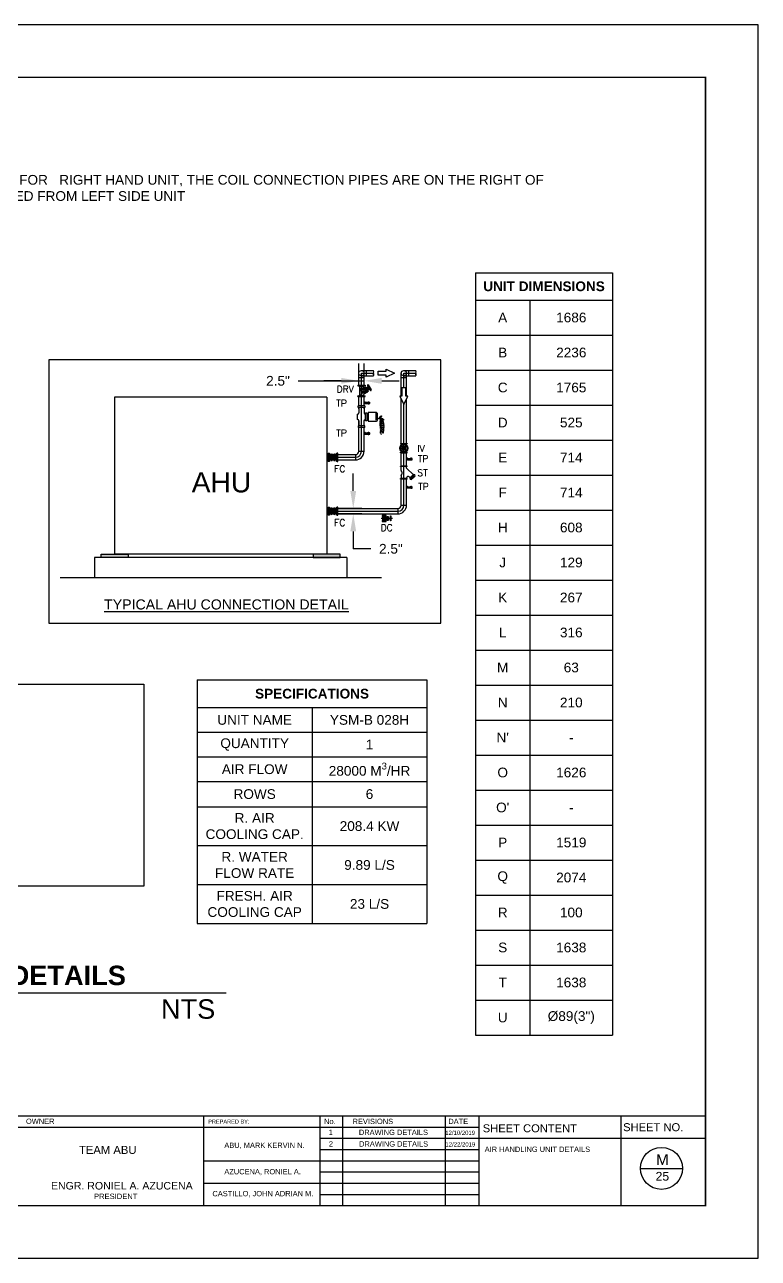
# Model space of a CAD drawing. Header units: inches. Extents: x 380.3 to 398.2, y 230.7 to 243.4.
# Drawn here: x 390.62 to 398.16, y 230.75 to 243.44 of the extents above; entities that cross this region are included whole.
import ezdxf

# ---------------------------------------------------------------- set-up
doc = ezdxf.new("R2010")
doc.units = ezdxf.units.IN
doc.header["$MEASUREMENT"] = 0
for name, color, linetype in [('.1', 1, 'Continuous'), ('AC.REF.1ST.', 7, 'Continuous'), ('MH-SARR', 7, 'Continuous'), ('template', 7, 'Continuous')]:
    doc.layers.add(name, color=color, linetype=linetype)
doc.styles.add('arial', font='arial.ttf')
doc.styles.add('ROMANS', font='romans.shx', dxfattribs={"width": 0.8, "height": 100})
doc.dimstyles.get("Standard").update_dxf_attribs({"dimtxt": 0.18, "dimasz": 0.18, "dimexe": 0.18, "dimexo": 0.0625, "dimgap": 0.09, "dimtad": 0, "dimtih": 1, "dimtoh": 1, "dimdec": 4, "dimzin": 0, "dimdsep": 46, "dimtxsty": 'Standard', "dimcen": 0.09, "dimadec": 0, "dimazin": 0, "dimtfac": 1, "dimtdec": 4, "dimtofl": 0, "dimtmove": 0, "dimatfit": 3, "dimfxl": 1, "dimtolj": 1, "dimtzin": 0, "dimarcsym": 0})
picture_1 = doc.add_image_def('image6.png', size_in_pixel=(591, 381))

# ---------------------------------------------------------------- blocks, each defined once
blk = doc.blocks.new('*T1')
at = {"color": 0, "linetype": 'ByBlock', "lineweight": -2, "transparency": 16777216}
for p, q in [((0, 0), (1.41, 0)), ((0, 0), (0, -7.841)), ((1.41, 0), (1.41, -7.841)), ((0, -0.281), (1.41, -0.281)), ((0.56, -0.281), (0.56, -7.841)), ((0, -0.641), (1.41, -0.641)), ((0, -1.001), (1.41, -1.001)), ((0, -1.361), (1.41, -1.361)), ((0, -1.721), (1.41, -1.721)), ((0, -2.081), (1.41, -2.081)), ((0, -2.441), (1.41, -2.441)), ((0, -2.801), (1.41, -2.801)), ((0, -3.161), (1.41, -3.161)), ((0, -3.521), (1.41, -3.521)), ((0, -3.881), (1.41, -3.881)), ((0, -4.241), (1.41, -4.241)), ((0, -4.601), (1.41, -4.601)), ((0, -4.961), (1.41, -4.961)), ((0, -5.321), (1.41, -5.321)), ((0, -5.681), (1.41, -5.681)), ((0, -6.041), (1.41, -6.041)), ((0, -6.401), (1.41, -6.401)), ((0, -6.761), (1.41, -6.761)), ((0, -7.121), (1.41, -7.121)), ((0, -7.481), (1.41, -7.481)), ((0, -7.841), (1.41, -7.841))]:
    blk.add_line(p, q, dxfattribs=at)
at = {"color": 0, "transparency": 16777216, "char_height": 0.1, "attachment_point": 5, "style": 'arial'}
for s, insert, width in [('{\\fArial|b1|i0|c0|p34;UNIT DIMENSIONS}', (0.705, -0.14), 1.2902), ('A', (0.28, -0.461), 0.43994), ('1686', (0.985, -0.461), 0.73026), ('B', (0.28, -0.821), 0.43994), ('2236', (0.985, -0.821), 0.73026), ('C', (0.28, -1.181), 0.43994), ('1765', (0.985, -1.181), 0.73026), ('D', (0.28, -1.541), 0.43994), ('525', (0.985, -1.541), 0.73026), ('E', (0.28, -1.901), 0.43994), ('714', (0.985, -1.901), 0.73026), ('F', (0.28, -2.261), 0.43994), ('714', (0.985, -2.261), 0.73026), ('H', (0.28, -2.621), 0.43994), ('608', (0.985, -2.621), 0.73026), ('J', (0.28, -2.981), 0.43994), ('129', (0.985, -2.981), 0.73026), ('K', (0.28, -3.341), 0.43994), ('267', (0.985, -3.341), 0.73026), ('L', (0.28, -3.701), 0.43994), ('316', (0.985, -3.701), 0.73026), ('M', (0.28, -4.061), 0.43994), ('63', (0.985, -4.061), 0.73026), ('N', (0.28, -4.421), 0.43994), ('210', (0.985, -4.421), 0.73026), ("N'", (0.28, -4.781), 0.43994), ('O', (0.28, -5.141), 0.43994), ('1626', (0.985, -5.141), 0.73026), ("O'", (0.28, -5.501), 0.43994), ('P', (0.28, -5.861), 0.43994), ('1519', (0.985, -5.861), 0.73026), ('Q', (0.28, -6.221), 0.43994), ('2074', (0.985, -6.221), 0.73026), ('R', (0.28, -6.581), 0.43994), ('100', (0.985, -6.581), 0.73026), ('S', (0.28, -6.941), 0.43994), ('1638', (0.985, -6.941), 0.73026), ('T', (0.28, -7.301), 0.43994), ('1638', (0.985, -7.301), 0.73026), ('U', (0.28, -7.661), 0.43994), ('Ø89(3") ', (0.985, -7.661), 0.73026)]:
    blk.add_mtext(s, dxfattribs=dict(at, insert=insert, width=width))
at = {"color": 0, "transparency": 16777216, "char_height": 0.1, "width": 0.73026, "attachment_point": 5}
for insert in [(0.985, -4.781), (0.985, -5.501)]:
    blk.add_mtext('-', dxfattribs=dict(at, insert=insert))
blk = doc.blocks.new('*T2')
at = {"color": 0, "linetype": 'ByBlock', "lineweight": -2, "transparency": 16777216}
for p, q in [((0, 0), (2.361, 0)), ((0, 0), (0, -2.508)), ((2.361, 0), (2.361, -2.508)), ((0, -0.287), (2.361, -0.287)), ((1.18, -0.287), (1.18, -2.508)), ((0, -0.541), (2.361, -0.541)), ((0, -0.794), (2.361, -0.794)), ((0, -1.047), (2.361, -1.047)), ((0, -1.306), (2.361, -1.306)), ((0, -1.706), (2.361, -1.706)), ((0, -2.106), (2.361, -2.106)), ((0, -2.508), (2.361, -2.508))]:
    blk.add_line(p, q, dxfattribs=at)
at = {"color": 0, "transparency": 16777216, "char_height": 0.1, "attachment_point": 5, "style": 'arial'}
for s, insert, width in [('{\\fArial|b1|i0|c0|p34;SPECIFICATIONS}', (1.18, -0.144), 2.24091), ('UNIT NAME', (0.59, -0.414), 1.06045), ('YSM-B 028H', (1.771, -0.414), 1.06045), ('QUANTITY', (0.59, -0.667), 1.06045), ('1', (1.771, -0.667), 1.06045), ('AIR FLOW', (0.59, -0.921), 1.06045), ('\\A1;28000 M{\\H0.7x;\\S3^ ;}/HR', (1.771, -0.921), 1.06045), ('ROWS', (0.59, -1.177), 1.06045), ('6', (1.771, -1.177), 1.06045), ('R. AIR COOLING CAP.', (0.59, -1.506), 1.06045), ('208.4 KW', (1.771, -1.506), 1.06045), ('R. WATER FLOW RATE', (0.59, -1.906), 1.06045), ('9.89 L/S', (1.771, -1.906), 1.06045), ('FRESH. AIR COOLING CAP', (0.59, -2.307), 1.06045), ('23 L/S', (1.771, -2.307), 1.06045)]:
    blk.add_mtext(s, dxfattribs=dict(at, insert=insert, width=width))
blk = doc.blocks.new('M-ARR01')
at = {"layer": 'MH-SARR'}
blk.add_lwpolyline([(-7, 0.88), (-7, -0.88), (-3.5, -0.88), (-3.5, -1.75), (0, 0), (-3.5, 1.75), (-3.5, 0.88)], close=True, dxfattribs=at)
blk = doc.blocks.new('1')
at = {"layer": 'AC.REF.1ST.'}
blk.add_hatch(color=256, dxfattribs=at).paths.add_polyline_path([(-37, 0, 1), (37, 0, 1)])
for radius in [46.8, 37.3]:
    blk.add_circle((0, 0), radius, dxfattribs=at)
blk = doc.blocks.new('*D5')
at = {"color": 0, "lineweight": -2, "transparency": 16777216}
for p, q in [((393.994, 238.641), (393.994, 238.821)), ((394.082, 238.461), (393.814, 238.461)), ((394.082, 238.406), (393.814, 238.406)), ((393.994, 238.226), (393.994, 238.046)), ((394.174, 238.046), (393.994, 238.046))]:
    blk.add_line(p, q, dxfattribs=at)
at = {"color": 0, "transparency": 16777216}
for points in [[(393.964, 238.641), (394.024, 238.641), (393.994, 238.461)], [(393.964, 238.226), (394.024, 238.226), (393.994, 238.406)]]:
    blk.add_solid(points, dxfattribs=at)
at = {"layer": 'Defpoints', "color": 0, "transparency": 16777216}
for p in [(394.144, 238.461), (393.994, 238.406), (394.144, 238.406)]:
    blk.add_point(p, dxfattribs=at)
at = {"color": 0, "transparency": 16777216, "insert": (394.381, 238.046), "char_height": 0.18, "width": 0.30513, "attachment_point": 5}
blk.add_mtext('\\A1;{\\fArial|b0|i0|c0|p34;\\H0.55556x;2.5"}', dxfattribs=at)
blk = doc.blocks.new('*D6')
at = {"color": 0, "lineweight": -2, "transparency": 16777216}
for p, q in [((394.05, 239.792), (394.05, 239.954)), ((394.106, 239.792), (394.106, 239.954)), ((393.427, 239.774), (394.05, 239.774)), ((393.87, 239.774), (393.69, 239.774)), ((394.05, 239.774), (394.106, 239.774)), ((394.286, 239.774), (394.466, 239.774))]:
    blk.add_line(p, q, dxfattribs=at)
at = {"color": 0, "transparency": 16777216}
for points in [[(393.87, 239.804), (393.87, 239.744), (394.05, 239.774)], [(394.286, 239.804), (394.286, 239.744), (394.106, 239.774)]]:
    blk.add_solid(points, dxfattribs=at)
at = {"layer": 'Defpoints', "color": 0, "transparency": 16777216}
for p in [(394.05, 239.729), (394.106, 239.774), (394.106, 239.729)]:
    blk.add_point(p, dxfattribs=at)
at = {"color": 0, "transparency": 16777216, "insert": (393.22, 239.774), "char_height": 0.18, "attachment_point": 5}
blk.add_mtext('\\A1;{\\fArial|b0|i0|c0|p34;\\H0.55556x;2.5"}', dxfattribs=at)

msp = doc.modelspace()

# ---------------------------------------------------------------- linework, layer by layer
at = {"layer": '.1', "color": 0}
msp.add_line((398.15835, 243.43775), (380.26263, 243.43775), dxfattribs=at)
for p, q in [((394.05038, 239.72906), (394.05038, 239.85287)), ((394.07808, 239.88057), (394.20257, 239.88057)), ((394.10578, 239.72906), (394.10578, 239.85287)), ((394.12957, 239.82517), (394.12957, 239.88057)), ((394.48624, 239.6163), (394.48624, 239.85287)), ((394.51394, 239.88057), (394.63843, 239.88057)), ((394.54164, 239.6163), (394.54164, 239.85287)), ((394.56544, 239.82517), (394.56544, 239.88057)), ((394.10578, 239.80534), (394.05038, 239.80534)), ((394.07808, 239.82517), (394.20257, 239.82517)), ((394.54164, 239.80534), (394.48624, 239.80534)), ((394.51394, 239.82517), (394.63843, 239.82517)), ((391.54032, 239.60678), (391.54032, 237.99049)), ((393.72168, 239.60678), (391.54032, 239.60678)), ((393.72168, 239.60678), (393.72168, 237.99049)), ((394.05038, 239.51548), (394.05038, 239.61308)), ((394.10578, 239.51548), (394.10578, 239.61308)), ((394.05038, 239.48551), (394.05038, 239.49886)), ((394.10578, 239.48551), (394.10578, 239.49886)), ((394.05038, 239.3105), (394.05038, 239.33776)), ((394.10578, 239.3105), (394.10578, 239.33776)), ((394.05038, 239.05001), (394.05038, 239.29388)), ((394.10578, 239.05001), (394.10578, 239.29388)), ((393.83691, 239.01539), (394.01576, 239.01539)), ((393.83691, 238.95999), (394.01576, 238.95999)), ((394.01576, 239.01539), (394.01576, 238.95999)), ((394.05038, 239.05001), (394.10578, 239.05001)), ((394.48624, 238.89793), (394.48624, 239.03441)), ((394.54164, 238.89793), (394.54164, 239.03441)), ((394.48624, 238.49601), (394.48624, 238.76305)), ((394.54164, 238.49601), (394.54164, 238.76305)), ((394.45162, 238.46139), (394.45162, 238.40599)), ((394.48624, 238.49601), (394.54164, 238.49601)), ((393.72168, 237.99049), (391.54032, 237.99049)), ((387.47683, 233.47816), (392.68876, 233.47816))]:
    msp.add_line(p, q)
at = {"ltscale": 0.2}
for p, q in [((394.07808, 239.05001), (394.07808, 239.85287)), ((394.07808, 239.85287), (394.20257, 239.85287)), ((394.51394, 239.70113), (394.51394, 239.85287)), ((394.51394, 239.85287), (394.63843, 239.85287)), ((394.51394, 238.49601), (394.51394, 239.53147)), ((393.72168, 238.98769), (394.01576, 238.98769)), ((393.72168, 238.43369), (394.45162, 238.43369))]:
    msp.add_line(p, q, dxfattribs=at)
at = {"ltscale": 0.02}
for p, q in [((394.04103, 239.72906), (394.11576, 239.72906)), ((394.04103, 239.72906), (394.04103, 239.72353)), ((394.04103, 239.72353), (394.11575, 239.72353)), ((394.0583, 239.71464), (394.0583, 239.62734)), ((394.08326, 239.6912), (394.11564, 239.70989)), ((394.09765, 239.69951), (394.09765, 239.71468)), ((394.11564, 239.70989), (394.14295, 239.6626)), ((394.11576, 239.72906), (394.11576, 239.72353)), ((394.11643, 239.70853), (394.11951, 239.71031)), ((394.11741, 239.70683), (394.12288, 239.70998)), ((394.12059, 239.71002), (394.12423, 239.70371)), ((394.12534, 239.70572), (394.12288, 239.70998)), ((394.13426, 239.70478), (394.14128, 239.70883)), ((394.14078, 239.70968), (394.15423, 239.68639)), ((394.1411, 239.71307), (394.15733, 239.68496)), ((394.14114, 239.72768), (394.1711, 239.67578)), ((394.14187, 239.71371), (394.14737, 239.71689)), ((394.14222, 239.73171), (394.14428, 239.7329)), ((394.14817, 239.73205), (394.17827, 239.67991)), ((394.16035, 239.71094), (394.16234, 239.71209)), ((394.16035, 239.71094), (394.16234, 239.71209)), ((394.16234, 239.71209), (394.16665, 239.70463)), ((394.04103, 239.61861), (394.11575, 239.61861)), ((394.04103, 239.61308), (394.04103, 239.61861)), ((394.04103, 239.61308), (394.11576, 239.61308)), ((394.06093, 239.69793), (394.09218, 239.6438)), ((394.08065, 239.69573), (394.0931, 239.67416)), ((394.09166, 239.66878), (394.09535, 239.66239)), ((394.0931, 239.67416), (394.10674, 239.68203)), ((394.09349, 239.6971), (394.10333, 239.68006)), ((394.10073, 239.66095), (394.11436, 239.66882)), ((394.10073, 239.66095), (394.11057, 239.6439)), ((394.10371, 239.70301), (394.13102, 239.65571)), ((394.10712, 239.70497), (394.13443, 239.65768)), ((394.10757, 239.64217), (394.14295, 239.6626)), ((394.11096, 239.66685), (394.12079, 239.64981)), ((394.11211, 239.68059), (394.1158, 239.67419)), ((394.11576, 239.61308), (394.11576, 239.61861)), ((394.11987, 239.70257), (394.12534, 239.70572)), ((394.12086, 239.70086), (394.12394, 239.70264)), ((394.12324, 239.70542), (394.12157, 239.70832)), ((394.12165, 239.69949), (394.13272, 239.70588)), ((394.13379, 239.70559), (394.1487, 239.67978)), ((394.13695, 239.673), (394.1487, 239.67978)), ((394.13774, 239.67162), (394.14082, 239.6734)), ((394.13872, 239.66992), (394.14419, 239.67308)), ((394.14118, 239.66566), (394.14665, 239.66881)), ((394.14553, 239.66681), (394.14189, 239.67311)), ((394.14217, 239.66396), (394.14525, 239.66573)), ((394.14288, 239.67141), (394.14455, 239.66851)), ((394.14419, 239.67308), (394.14665, 239.66881)), ((394.14673, 239.68319), (394.15374, 239.68724)), ((394.15827, 239.6853), (394.16377, 239.68848)), ((394.16466, 239.70348), (394.16665, 239.70463)), ((394.16466, 239.70348), (394.16665, 239.70463)), ((394.17514, 239.6747), (394.17719, 239.67588)), ((394.11132, 239.51548), (394.04484, 239.51548)), ((394.05038, 239.49868), (394.05038, 239.44623)), ((394.10798, 239.55311), (394.10799, 239.53996)), ((394.11732, 239.55515), (394.10873, 239.55515)), ((394.11733, 239.53776), (394.10874, 239.53776)), ((394.10884, 239.55081), (394.11721, 239.55081)), ((394.10885, 239.54211), (394.11722, 239.54211)), ((394.11807, 239.55308), (394.11808, 239.53996)), ((394.11809, 239.55311), (394.11808, 239.53996)), ((394.15526, 239.55329), (394.16442, 239.55329)), ((394.15526, 239.53958), (394.16442, 239.53958)), ((394.16442, 239.53958), (394.16442, 239.55329)), ((394.03653, 239.37698), (394.03653, 239.43238)), ((394.05038, 239.31058), (394.05038, 239.36313)), ((394.11132, 239.29388), (394.04484, 239.29388)), ((394.10798, 239.2391), (394.10799, 239.22595)), ((394.11732, 239.24115), (394.10873, 239.24115)), ((394.11733, 239.22376), (394.10874, 239.22376)), ((394.10884, 239.2368), (394.11721, 239.2368)), ((394.10885, 239.2281), (394.11722, 239.2281)), ((394.11807, 239.23908), (394.11808, 239.22595)), ((394.11809, 239.23911), (394.11808, 239.22596)), ((394.15526, 239.23928), (394.16442, 239.23928)), ((394.15526, 239.22557), (394.16442, 239.22557)), ((394.16442, 239.22557), (394.16442, 239.23928)), ((394.48028, 239.13025), (394.54747, 239.13025)), ((394.48028, 239.13025), (394.48028, 239.12473)), ((394.54747, 239.12472), (394.48028, 239.12473)), ((394.50412, 239.08653), (394.48397, 239.10669)), ((394.50412, 239.07813), (394.48397, 239.05798)), ((394.48624, 239.11388), (394.48624, 239.12473)), ((394.50975, 239.09215), (394.48959, 239.11231)), ((394.49144, 239.07495), (394.49144, 239.08972)), ((394.49369, 239.08972), (394.49144, 239.08972)), ((394.49369, 239.07495), (394.49144, 239.07495)), ((394.4972, 239.09429), (394.49369, 239.08972)), ((394.4972, 239.07038), (394.49369, 239.07495)), ((394.5383, 239.11231), (394.51814, 239.09215)), ((394.54392, 239.10669), (394.52377, 239.08653)), ((394.52377, 239.07813), (394.54392, 239.05798)), ((394.53332, 239.09608), (394.53332, 239.09086)), ((394.53332, 239.09086), (394.53645, 239.08679)), ((394.53332, 239.07381), (394.53645, 239.07787)), ((394.53645, 239.07787), (394.53645, 239.08679)), ((394.54164, 239.11388), (394.54164, 239.12472)), ((394.54747, 239.13025), (394.54747, 239.12472)), ((394.54747, 239.03994), (394.48028, 239.03994)), ((394.48028, 239.03441), (394.48028, 239.03994)), ((394.48028, 239.03441), (394.54747, 239.03441)), ((394.48624, 239.03994), (394.48624, 239.05079)), ((394.50975, 239.07251), (394.48959, 239.05236)), ((394.51814, 239.07251), (394.5383, 239.05236)), ((394.53332, 239.06858), (394.53332, 239.07381)), ((394.54164, 239.03994), (394.54164, 239.05079)), ((394.54382, 238.97632), (394.54383, 238.96317)), ((394.55316, 238.97837), (394.54457, 238.97837)), ((394.55317, 238.96097), (394.54458, 238.96097)), ((394.54468, 238.97402), (394.55304, 238.97402)), ((394.54469, 238.96532), (394.55305, 238.96532)), ((394.54747, 239.03441), (394.54747, 239.03994)), ((394.55391, 238.97629), (394.55392, 238.96317)), ((394.55393, 238.97632), (394.55392, 238.96318)), ((394.5911, 238.9765), (394.60026, 238.9765)), ((394.5911, 238.96279), (394.60026, 238.96279)), ((394.60026, 238.96279), (394.60026, 238.9765)), ((394.54754, 238.89793), (394.48035, 238.89793)), ((394.48035, 238.8924), (394.48035, 238.89793)), ((394.54754, 238.8924), (394.48035, 238.8924)), ((394.48624, 238.85055), (394.48624, 238.8924)), ((394.48624, 238.85055), (394.4863, 238.84831)), ((394.54164, 238.87646), (394.54164, 238.8924)), ((394.61298, 238.80884), (394.54164, 238.87646)), ((394.54754, 238.8924), (394.54754, 238.89793)), ((394.54754, 238.76858), (394.48035, 238.76858)), ((394.48035, 238.76305), (394.48035, 238.76858)), ((394.54754, 238.76305), (394.48035, 238.76305)), ((394.48624, 238.80201), (394.4863, 238.80425)), ((394.48624, 238.80201), (394.48624, 238.76858)), ((394.54164, 238.76858), (394.54208, 238.77443)), ((394.54754, 238.76305), (394.54754, 238.76858)), ((394.57841, 238.7758), (394.56951, 238.78512)), ((394.57703, 238.77448), (394.6148, 238.81057)), ((394.5841, 238.76708), (394.57703, 238.77448)), ((394.58056, 238.77078), (394.61834, 238.80687)), ((394.5841, 238.76708), (394.62187, 238.80317)), ((394.62187, 238.80317), (394.6148, 238.81057)), ((394.54382, 238.6851), (394.54383, 238.67195)), ((394.55316, 238.68715), (394.54457, 238.68715)), ((394.55317, 238.66976), (394.54458, 238.66976)), ((394.54468, 238.6828), (394.55304, 238.6828)), ((394.54469, 238.67411), (394.55305, 238.67411)), ((394.55391, 238.68508), (394.55392, 238.67195)), ((394.55393, 238.68511), (394.55392, 238.67196)), ((394.5911, 238.68528), (394.60026, 238.68528)), ((394.5911, 238.67157), (394.60026, 238.67157)), ((394.60026, 238.67157), (394.60026, 238.68528))]:
    msp.add_line(p, q, dxfattribs=at)
at = {"linetype": 'ByBlock'}
for p, q in [((394.48624, 239.13025), (394.48624, 239.58687)), ((394.54164, 239.13025), (394.54164, 239.58687)), ((393.83691, 238.46139), (394.45162, 238.46139)), ((393.83691, 238.40599), (394.45162, 238.40599))]:
    msp.add_line(p, q, dxfattribs=at)
at = {"color": 7, "ltscale": 0.02}
for p, q in [((393.75843, 238.96708), (393.75843, 239.00171)), ((393.76106, 238.96676), (393.76106, 238.98601)), ((393.76812, 238.95462), (393.76812, 239.00448)), ((393.77228, 238.95323), (393.77228, 239.01556)), ((393.77643, 238.95462), (393.77643, 239.00448)), ((393.78613, 238.96708), (393.78613, 239.00171)), ((393.78839, 238.96647), (393.78839, 238.98601)), ((393.79582, 238.95462), (393.79582, 239.00448)), ((393.79998, 238.95323), (393.79998, 239.01556)), ((393.80413, 238.95462), (393.80413, 239.00448)), ((393.81383, 238.96708), (393.81383, 239.00171)), ((393.81642, 238.96647), (393.81642, 238.98572)), ((393.75843, 238.41308), (393.75843, 238.44771)), ((393.76812, 238.40062), (393.76812, 238.45048)), ((393.77228, 238.39923), (393.77228, 238.46156)), ((393.77643, 238.40062), (393.77643, 238.45048)), ((393.78613, 238.41308), (393.78613, 238.44771)), ((393.79582, 238.40062), (393.79582, 238.45048)), ((393.79998, 238.39923), (393.79998, 238.46156)), ((393.80413, 238.40062), (393.80413, 238.45048)), ((393.81383, 238.41308), (393.81383, 238.44771)), ((393.76106, 238.41276), (393.76106, 238.43201)), ((393.78839, 238.41247), (393.78839, 238.43201)), ((393.81642, 238.41247), (393.81642, 238.43172))]:
    msp.add_line(p, q, dxfattribs=at)
at = {"color": 7}
for p, q in [((391.33257, 237.95587), (391.33257, 237.74812)), ((393.92943, 237.95587), (391.33257, 237.95587)), ((393.92943, 237.95587), (393.92943, 237.74812)), ((394.28353, 237.74812), (390.97952, 237.74812))]:
    msp.add_line(p, q, dxfattribs=at)
at = {"ltscale": 0.02}
for points in [[(394.8956, 239.99105), (390.8646, 239.99105), (390.8646, 237.28254), (394.8956, 237.28254)], [(393.74227, 239.02924), (393.74227, 238.94614), (393.73535, 238.94614), (393.73535, 239.02924)], [(393.75124, 239.02924), (393.75124, 238.94614), (393.74431, 238.94614), (393.74431, 239.02924)], [(393.82771, 239.02924), (393.82771, 238.94614), (393.82079, 238.94614), (393.82079, 239.02924)], [(393.82999, 239.02924), (393.82999, 238.94614), (393.83691, 238.94614), (393.83691, 239.02924)], [(393.74227, 238.47524), (393.74227, 238.39214), (393.73535, 238.39214), (393.73535, 238.47524)], [(393.75124, 238.47524), (393.75124, 238.39214), (393.74431, 238.39214), (393.74431, 238.47524)], [(393.82771, 238.47524), (393.82771, 238.39214), (393.82079, 238.39214), (393.82079, 238.47524)], [(393.82999, 238.47524), (393.82999, 238.39214), (393.83691, 238.39214), (393.83691, 238.47524)]]:
    msp.add_lwpolyline(points, close=True, dxfattribs=at)
for points in [[(394.11132, 239.51548), (394.11132, 239.49886), (394.04484, 239.49886), (394.04484, 239.51548)], [(394.05038, 239.49868), (394.05038, 239.44623)], [(394.10581, 239.53996), (394.10799, 239.53996)], [(394.10583, 239.55308), (394.10798, 239.55308)], [(394.11831, 239.55311), (394.14863, 239.55317)], [(394.11831, 239.53985), (394.14865, 239.53993)], [(394.14866, 239.53326), (394.14862, 239.55979), (394.15525, 239.5598), (394.15529, 239.5333), (394.14866, 239.53326)], [(394.05038, 239.36313), (394.05038, 239.31058)], [(394.13348, 239.43238), (394.14733, 239.43238)], [(394.13348, 239.37698), (394.14733, 239.37698)], [(394.22496, 239.44111), (394.22496, 239.36929)], [(394.23185, 239.43829), (394.23185, 239.3769)], [(394.2377, 239.43547), (394.2377, 239.38085)], [(394.11132, 239.29388), (394.11132, 239.3105), (394.04484, 239.3105), (394.04484, 239.29388)], [(394.10581, 239.22596), (394.10799, 239.22595)], [(394.10583, 239.23908), (394.10798, 239.23907)], [(394.11831, 239.2391), (394.14863, 239.23916)], [(394.11831, 239.22585), (394.14865, 239.22592)], [(394.14866, 239.21926), (394.14862, 239.24579), (394.15525, 239.2458), (394.15529, 239.21929), (394.14866, 239.21926)], [(393.72168, 239.01539), (393.73535, 239.01539)], [(393.72168, 238.95999), (393.73535, 238.95999)], [(394.54164, 238.96318), (394.54383, 238.96317)], [(394.54166, 238.97629), (394.54382, 238.97629)], [(394.55415, 238.97632), (394.58447, 238.97638)], [(394.55415, 238.96306), (394.58449, 238.96314)], [(394.5845, 238.95647), (394.58446, 238.983), (394.59109, 238.98301), (394.59113, 238.95651), (394.5845, 238.95647)], [(394.54164, 238.67196), (394.54383, 238.67196)], [(394.54166, 238.68508), (394.54382, 238.68508)], [(394.55415, 238.6851), (394.58447, 238.68516)], [(394.55415, 238.67185), (394.58449, 238.67192)], [(394.5845, 238.66526), (394.58446, 238.69179), (394.59109, 238.6918), (394.59113, 238.66529), (394.5845, 238.66526)], [(393.72168, 238.46139), (393.73535, 238.46139)], [(393.72168, 238.40599), (393.73535, 238.40599)], [(394.3981, 238.35895), (394.28136, 238.35895)], [(394.33329, 238.37973), (394.33329, 238.39012), (394.29174, 238.39012), (394.29174, 238.37973), (394.33329, 238.37973)], [(394.33329, 238.33818), (394.29174, 238.33818), (394.29174, 238.32779), (394.33329, 238.32779), (394.33329, 238.33818)], [(394.30213, 238.40599), (394.30213, 238.39012)], [(394.32291, 238.40599), (394.32291, 238.39012)], [(394.35157, 238.36867), (394.35637, 238.36867), (394.35637, 238.34851), (394.35157, 238.34851)], [(394.35637, 238.3632), (394.36117, 238.3632), (394.36117, 238.35432), (394.35637, 238.35432)], [(394.37578, 238.35585), (394.36117, 238.35585)], [(394.38037, 238.36354), (394.38183, 238.36354), (394.38183, 238.35432), (394.37995, 238.35432)]]:
    msp.add_lwpolyline(points, dxfattribs=at)
for points in [[(394.10578, 239.49868), (394.10578, 239.44623, 0.41421356), (394.11963, 239.43238), (394.11963, 239.44623), (394.13348, 239.44623), (394.13348, 239.36313), (394.11963, 239.36313), (394.11963, 239.37698, -0.08276253)], [(394.10578, 239.31058), (394.10578, 239.36313, -0.41421356), (394.11963, 239.37698), (394.11963, 239.43238)], [(394.2989, 239.38251, -0.1056221), (394.30345, 239.37933, -0.12427053), (394.30574, 239.37519, -0.48185276), (394.30247, 239.37081, -0.10540116), (394.28231, 239.37444, -0.16439886), (394.26938, 239.38565, -0.23594285), (394.26855, 239.39789, -0.09435776), (394.27863, 239.41312, -0.46902019), (394.28305, 239.41277, -0.21088712), (394.28401, 239.40805, -0.06618692), (394.27896, 239.39416, -0.16327549), (394.27044, 239.38596, -0.15039186), (394.25777, 239.38412, -0.20991555), (394.24739, 239.39075, -0.18387661), (394.24428, 239.40432)], [(394.2989, 239.38251, -0.00893972), (394.27825, 239.38269, 0.61060665), (394.27248, 239.36925, 0.09236128), (394.29824, 239.34774, 0.5195942), (394.30502, 239.35099, 0.21510422), (394.30398, 239.35494, 0.06621207), (394.2947, 239.3637, 0.31484239), (394.27048, 239.36404, 0.51598399), (394.2701, 239.34702, 0.10525733), (394.30343, 239.33171, 0.60634604), (394.30899, 239.33828, 0.16014495), (394.30498, 239.34299, 0.06199069), (394.29074, 239.3494, 0.29344256), (394.26889, 239.34332, 0.45384225), (394.2709, 239.32717, 0.1046108), (394.3062, 239.31279, 0.68758787), (394.31057, 239.32002, 0.10807266), (394.30432, 239.32524, 0.06015031), (394.29074, 239.33034, 0.26731359), (394.27016, 239.32436, 0.43223001), (394.2709, 239.3097, 0.12738545), (394.30524, 239.29307, 0.69709509), (394.31057, 239.30176, 0.09276946), (394.30434, 239.30721, 0.06252569), (394.29312, 239.31208, 0.24576907), (394.27376, 239.3082, 0.41771206), (394.27248, 239.2954, 0.14186764), (394.30204, 239.2753, 0.67194129), (394.30899, 239.28349, 0.10584439), (394.30445, 239.28897, 0.06046512), (394.29391, 239.2954, 0.29106368), (394.27472, 239.29271, 0.37779629), (394.27248, 239.27714, 0.14884823), (394.29941, 239.25467, 0.61219665), (394.30819, 239.26205, 0.13394819), (394.30399, 239.26987, 0.08686392), (394.29312, 239.27793, 0.28111941), (394.2755, 239.27646, 0.37737299), (394.27248, 239.26285, 0.1470472), (394.2971, 239.23874, 0.63652847), (394.30581, 239.24538, 0.12320854), (394.30228, 239.25252, 0.07335685), (394.29232, 239.26126, 0.30375474), (394.28083, 239.26107, 0.1975053), (394.27169, 239.24696, 0.17555964), (394.27365, 239.23505, 0.17499546), (394.2828, 239.22711)], [(393.7515, 239.01556, 1), (393.76535, 239.01556, -1), (393.7792, 239.01556, 1), (393.79305, 239.01556, -1), (393.8069, 239.01556, 1), (393.82075, 239.01556, 0.78077641)], [(393.7515, 238.96016, -1), (393.76535, 238.96016, 1), (393.7792, 238.96016, -1), (393.79305, 238.96016, 1), (393.8069, 238.96016, -1), (393.82075, 238.96016, -0.78077641)], [(393.7515, 238.46156, 1), (393.76535, 238.46156, -1), (393.7792, 238.46156, 1), (393.79305, 238.46156, -1), (393.8069, 238.46156, 1), (393.82075, 238.46156, 0.78077641)], [(393.7515, 238.40616, -1), (393.76535, 238.40616, 1), (393.7792, 238.40616, -1), (393.79305, 238.40616, 1), (393.8069, 238.40616, -1), (393.82075, 238.40616, -0.78077641)], [(394.34368, 238.36934), (394.30213, 238.36934, 1), (394.30213, 238.34857), (394.34368, 238.34857), (394.34368, 238.37973), (394.35157, 238.37973), (394.35157, 238.33808), (394.34364, 238.33808), (394.34364, 238.34857)], [(394.36117, 238.36132), (394.37578, 238.36132), (394.37578, 238.38285, -1), (394.37995, 238.38285)], [(394.37995, 238.38285), (394.37995, 238.33484, -1), (394.37578, 238.33484), (394.37578, 238.36166)]]:
    msp.add_lwpolyline(points, format="xyb", dxfattribs=at)
msp.add_lwpolyline([(394.14733, 239.44875), (394.14733, 239.35821), (394.22489, 239.35821, 0.41421356), (394.24428, 239.3776), (394.24428, 239.42936, 0.41421356), (394.22489, 239.44875)], format="xyb", close=True, dxfattribs=at)
at = {"color": 7}
for points in [[(391.40182, 237.99049), (391.67881, 237.99049), (391.67881, 237.95587), (391.40182, 237.95587)], [(393.86018, 237.99049), (393.58318, 237.99049), (393.58318, 237.95587), (393.86018, 237.95587)]]:
    msp.add_lwpolyline(points, close=True, dxfattribs=at)
for centre in [(394.07808, 239.85287), (394.51394, 239.85287)]:
    msp.add_circle(centre, 0.0277)
at = {"ltscale": 0.02}
for centre, radius in [((394.07808, 239.71663), 0.00638), ((394.07872, 239.62781), 0.00638), ((394.51394, 239.08233), 0.04198), ((394.51394, 239.08233), 0.03862), ((394.51394, 239.08233), 0.01068), ((394.51394, 239.08233), 0.00653)]:
    msp.add_circle(centre, radius, dxfattribs=at)
for centre, radius, start, end in [((394.22806, 239.83902), 0.02901, 151.483557, 208.516443), ((394.17708, 239.86672), 0.02901, 331.483557, 28.516443), ((394.17708, 239.83902), 0.02901, 331.483557, 28.516443), ((394.66392, 239.83902), 0.02901, 151.483557, 208.516443), ((394.61294, 239.86672), 0.02901, 331.483557, 28.516443), ((394.61294, 239.83902), 0.02901, 331.483557, 28.516443), ((394.01576, 239.05001), 0.03462, 270, 0), ((394.01576, 239.05001), 0.09002, 270, 0), ((394.45162, 238.49601), 0.03462, 270, 0), ((394.45162, 238.49601), 0.06232, 270, 0), ((394.45162, 238.49601), 0.09002, 270, 0)]:
    msp.add_arc(centre, radius, start, end)
for centre, radius, start, end in [((394.04755, 239.7126), 0.01093, 10.743954, 90.587809), ((394.10842, 239.71255), 0.01098, 89.155694, 168.820101), ((394.1199, 239.70963), 0.000787, 30, 120), ((394.1201, 239.70929), 0.000787, 300, 30), ((394.12089, 239.70792), 0.000787, 30, 120), ((394.14334, 239.71116), 0.00295, 120, 210), ((394.1437, 239.72916), 0.00295, 119.975446, 210), ((394.14576, 239.73035), 0.00295, 29.975446, 119.975446), ((394.04755, 239.62938), 0.01093, 280.000462, 349.256046), ((394.07797, 239.70777), 0.01968, 180, 210), ((394.07797, 239.65974), 0.01968, 123.511546, 180), ((394.06385, 239.68107), 0.0059, 303.511546, 30), ((394.09769, 239.70556), 0.01968, 180, 210), ((394.09507, 239.67075), 0.00394, 120, 210), ((394.09876, 239.66435), 0.00394, 210, 300), ((394.1019, 239.62784), 0.00394, 170.107039, 189.629737), ((394.10836, 239.62893), 0.01049, 189.629737, 259.732467), ((394.11741, 239.62513), 0.01968, 120, 170.107039), ((394.1087, 239.67862), 0.00394, 30, 120), ((394.1124, 239.67223), 0.00394, 300, 30), ((394.12256, 239.70503), 0.000787, 300, 30), ((394.12335, 239.70366), 0.000787, 30, 120), ((394.12354, 239.70332), 0.000787, 300, 30), ((394.13311, 239.7052), 0.000787, 30, 120), ((394.14121, 239.67272), 0.000787, 30, 120), ((394.14141, 239.67238), 0.000787, 300, 30), ((394.1422, 239.67102), 0.000787, 30, 120), ((394.14387, 239.66812), 0.000787, 300, 30), ((394.14466, 239.66676), 0.000787, 30, 120), ((394.14485, 239.66641), 0.000787, 300, 30), ((394.15679, 239.68786), 0.00295, 210, 300), ((394.17366, 239.67725), 0.00295, 210, 300), ((394.17571, 239.67844), 0.00295, 300, 30), ((394.11131, 239.55305), 0.00333, 140.696847, 222.27187), ((394.11944, 239.54647), 0.01145, 157.741419, 202.389935), ((394.11132, 239.53987), 0.00333, 137.730725, 219.305747), ((394.11474, 239.55305), 0.00333, 317.730725, 39.305747), ((394.10662, 239.54645), 0.01145, 337.741419, 22.389935), ((394.11475, 239.53987), 0.00333, 320.696847, 42.27187), ((394.03653, 239.44623), 0.01385, 270, 0), ((394.03653, 239.36313), 0.01385, 0, 90), ((394.11131, 239.23904), 0.00333, 140.696847, 222.27187), ((394.11944, 239.23246), 0.01145, 157.741419, 202.389935), ((394.11132, 239.22586), 0.00333, 137.730725, 219.305747), ((394.11474, 239.23904), 0.00333, 317.730725, 39.305747), ((394.10662, 239.23244), 0.01145, 337.741419, 22.389935), ((394.11475, 239.22586), 0.00333, 320.696847, 42.27187), ((394.51394, 239.08233), 0.02, 146.46866, 213.53134), ((394.51394, 239.08233), 0.02, 56.46866, 123.53134), ((394.51394, 239.08233), 0.02, 326.46866, 33.53134), ((394.51394, 239.08233), 0.02, 236.46866, 303.53134), ((394.54715, 238.97626), 0.00333, 140.696847, 222.27187), ((394.55528, 238.96968), 0.01145, 157.741419, 202.389935), ((394.54716, 238.96308), 0.00333, 137.730725, 219.305747), ((394.55058, 238.97626), 0.00333, 317.730725, 39.305747), ((394.54246, 238.96966), 0.01145, 337.741419, 22.389935), ((394.55059, 238.96308), 0.00333, 320.696847, 42.27187), ((394.49429, 238.84849), 0.008, 181.301953, 236.357257), ((394.47951, 238.82628), 0.01868, 358.698047, 56.357257), ((394.47951, 238.82628), 0.01868, 303.642743, 358.698047), ((394.49429, 238.80407), 0.008, 123.642743, 178.698047), ((394.55798, 238.77415), 0.01591, 43.581638, 179.004214), ((394.54715, 238.68504), 0.00333, 140.696847, 222.27187), ((394.55528, 238.67847), 0.01145, 157.741419, 202.389935), ((394.54716, 238.67187), 0.00333, 137.730725, 219.305747), ((394.55058, 238.68504), 0.00333, 317.730725, 39.305747), ((394.54246, 238.67844), 0.01145, 337.741419, 22.389935), ((394.55059, 238.67187), 0.00333, 320.696847, 42.27187), ((394.29142, 238.37683), 0.01109, 314.468238, 15.133507), ((394.29142, 238.34107), 0.01109, 344.866493, 45.531762), ((394.33355, 238.37999), 0.01065, 181.384847, 268.615153), ((394.33355, 238.33787), 0.01065, 91.384847, 178.615153)]:
    msp.add_arc(centre, radius, start, end, dxfattribs=at)
at = {"ltscale": 0.2}
msp.add_arc((394.01576, 239.05001), 0.06232, 270, 0, dxfattribs=at)
at = {"color": 7}
for points in [[(391.40182, 237.99049), (391.40182, 237.95587), (391.67881, 237.99049), (391.67881, 237.95587)], [(393.58318, 237.95587), (393.58318, 237.99049), (393.86018, 237.95587), (393.86018, 237.99049)]]:
    msp.add_solid(points, dxfattribs=at)
at = {"layer": 'template'}
for p, q in [((398.15835, 230.74805), (398.15835, 243.43775)), ((381.34722, 232.21335), (397.61606, 232.21335)), ((384.20371, 232.09798), (394.40132, 232.09798)), ((392.45591, 232.21335), (392.45591, 231.29035)), ((393.65092, 232.21335), (393.65092, 231.29035)), ((393.88167, 232.21335), (393.88167, 231.29035)), ((394.08428, 232.09798), (395.285, 232.09798)), ((394.93887, 232.21335), (394.93887, 231.29035)), ((395.285, 232.21335), (395.285, 231.29035)), ((396.74416, 232.21335), (396.74416, 231.29035)), ((393.65092, 231.9826), (395.59063, 231.9826)), ((394.98467, 231.9826), (397.61606, 231.9826)), ((393.65092, 231.86723), (395.285, 231.86723)), ((392.45591, 231.75185), (394.40132, 231.75185)), ((394.08428, 231.75185), (395.285, 231.75185)), ((393.65092, 231.63647), (395.285, 231.63647)), ((396.94622, 231.67324), (397.37888, 231.67324)), ((392.45591, 231.5211), (394.40132, 231.5211)), ((394.08428, 231.5211), (395.285, 231.5211)), ((393.65092, 231.40572), (395.285, 231.40572)), ((380.26263, 230.74805), (398.15835, 230.74805))]:
    msp.add_line(p, q, dxfattribs=at)
at = {"layer": 'template', "linetype": 'Continuous', "const_width": 0.01538}
msp.add_lwpolyline([(381.34722, 231.29035), (397.61606, 231.29035), (397.61606, 242.89546), (381.34722, 242.89546)], close=True, dxfattribs=at)
at = {"layer": 'template'}
msp.add_circle((397.16255, 231.67324), 0.21633, dxfattribs=at)

# ---------------------------------------------------------------- block references
for name, p in [('*T1', (395.2504, 240.88595)), ('*T2', (392.39021, 236.69977))]:
    msp.add_blockref(name, p)
at = {"yscale": 0.02423741168638184, "zscale": 0.02423741168638184}
for p, xscale, rotation in [((394.41849, 239.85287), -0.02423741168638184, 180), ((394.51394, 239.53147), 0.02423741168638184, 270)]:
    msp.add_blockref('M-ARR01', p, dxfattribs=dict(at, xscale=xscale, rotation=rotation))
at = {"ltscale": 0.02, "extrusion": (0, 0, -1), "xscale": 0.0002559246123420062, "yscale": 0.0002559246123420062, "zscale": -0.000255924612329676, "rotation": 136.3019526745362}
for p in [(-394.58902, 238.77138), (-394.59846, 238.78041), (-394.60791, 238.78943), (-394.61735, 238.79845)]:
    msp.add_blockref('1', p, dxfattribs=at)

# ---------------------------------------------------------------- texts
at = {"style": 'ROMANS'}
for s, p in [('DRV', (393.82262, 239.65403)), ('TP', (393.81874, 239.50933)), ('TP', (393.81874, 239.20242)), ('IV', (394.65264, 239.04229)), ('TP', (394.65701, 238.93837)), ('FC', (393.7973, 238.8345)), ('ST', (394.65219, 238.79445)), ('TP', (394.66078, 238.65239)), ('FC', (393.7973, 238.2805)), ('DC', (394.2745, 238.22882))]:
    msp.add_text(s, height=0.06925, dxfattribs=at).set_placement(p)
at = {"ltscale": 0.02, "style": 'arial'}
for s, height, p in [('AHU', 0.207749, (392.3328, 238.62663)), ('%%uTYPICAL AHU CONNECTION DETAIL', 0.1038746, (391.43285, 237.4221))]:
    msp.add_text(s, height=height, dxfattribs=at).set_placement(p)
at = {"char_height": 0.2, "attachment_point": 1, "style": 'arial'}
for s, width, insert in [('NOTES:\\P{\\H0.5x;1.THE ABOVE APPLIES TO LEFT HAND UNIT. FOR   RIGHT HAND UNIT, THE COIL CONNECTION PIPES ARE ON THE RIGHT OF UNIT AND THE OUTLET SHOULD BE ORIENTED FROM LEFT SIDE UNIT\\P2. ALL UNIT DIMENSIONS ARE IN MM.}', 8.6012036, (387.53242, 242.2253)), ('{\\fArial|b1|i0|c0|p34;AIR HANDLING UNIT DETAILS}', 5.5498971, (387.6214, 233.75836)), ('SCALE                                             NTS', 5.0445619, (387.60777, 233.41251))]:
    msp.add_mtext_dynamic_manual_height_columns(s, width=width, gutter_width=1, heights=[0], dxfattribs=dict(at, insert=insert))
at = {"layer": 'template', "style": 'arial'}
for s, height, p in [('OWNER', 0.054804, (390.62924, 232.1306)), ('PREPARED BY: ', 0.0411027, (392.50245, 232.13377)), ('No.', 0.054804, (393.69379, 232.12919)), ('REVISIONS', 0.054804, (393.98677, 232.12919)), ('DATE', 0.054804, (394.97124, 232.12919)), ('SHEET CONTENT', 0.0822055, (395.32503, 232.0446)), ('SHEET NO.', 0.082205, (396.76833, 232.05601)), ('1', 0.0548, (393.74106, 232.01749)), ('DRAWING DETAILS', 0.0548037, (394.05168, 232.01666)), ('12/10/2019', 0.043843, (394.93984, 232.01752)), ('TEAM ABU', 0.082887, (391.17373, 231.82192)), ('ABU, MARK KERVIN N.', 0.0548037, (392.6683, 231.88355)), ('2', 0.0548, (393.7431, 231.89783)), ('DRAWING DETAILS', 0.0548037, (394.05372, 231.89701)), ('12/22/2019', 0.043843, (394.94188, 231.89787)), ('AIR HANDLING UNIT DETAILS', 0.0548037, (395.34513, 231.84256)), ('M', 0.1125, (397.10667, 231.70692)), ('AZUCENA, RONIEL A.', 0.0548037, (392.6683, 231.61216)), ('25', 0.090004, (397.10203, 231.54709)), ('ENGR. RONIEL A. AZUCENA', 0.0775818, (390.88609, 231.45604)), ('PRESIDENT', 0.055859, (391.32829, 231.35792)), ('CASTILLO, JOHN ADRIAN M.', 0.0548037, (392.54571, 231.3864))]:
    msp.add_text(s, height=height, dxfattribs=at).set_placement(p)

# ---------------------------------------------------------------- dimensions: what is measured, and where the dimension line sits
dim = msp.add_linear_dim(base=(394.10578, 239.77405), p1=(394.05038, 239.72906), p2=(394.10578, 239.72906), text='{\\fArial|b0|i0|c0|p34;\\H0.55556x;2.5"}', dimstyle='Standard', override={"dimtmove": 1})
dim.commit()
dim.dimension.update_dxf_attribs({"geometry": '*D6', "text_midpoint": (393.22005, 239.77405), "dimtype": 160})
dim = msp.add_linear_dim(base=(393.9944, 238.40599), p1=(394.14427, 238.46139), p2=(394.14427, 238.40599), angle=90, text='{\\fArial|b0|i0|c0|p34;\\H0.55556x;2.5"}', dimstyle='Standard', override={"dimtmove": 1})
dim.commit()
dim.dimension.update_dxf_attribs({"geometry": '*D5', "text_midpoint": (394.2207, 238.04599), "dimtype": 160})

# ---------------------------------------------------------------- pictures from other files: only their frames are drawn
image = msp.add_image(picture_1, insert=(388.62138, 234.57739), size_in_units=(3.21932, 2.0754))
image.dxf.flags = 7

doc.saveas('drawing.dxf')
